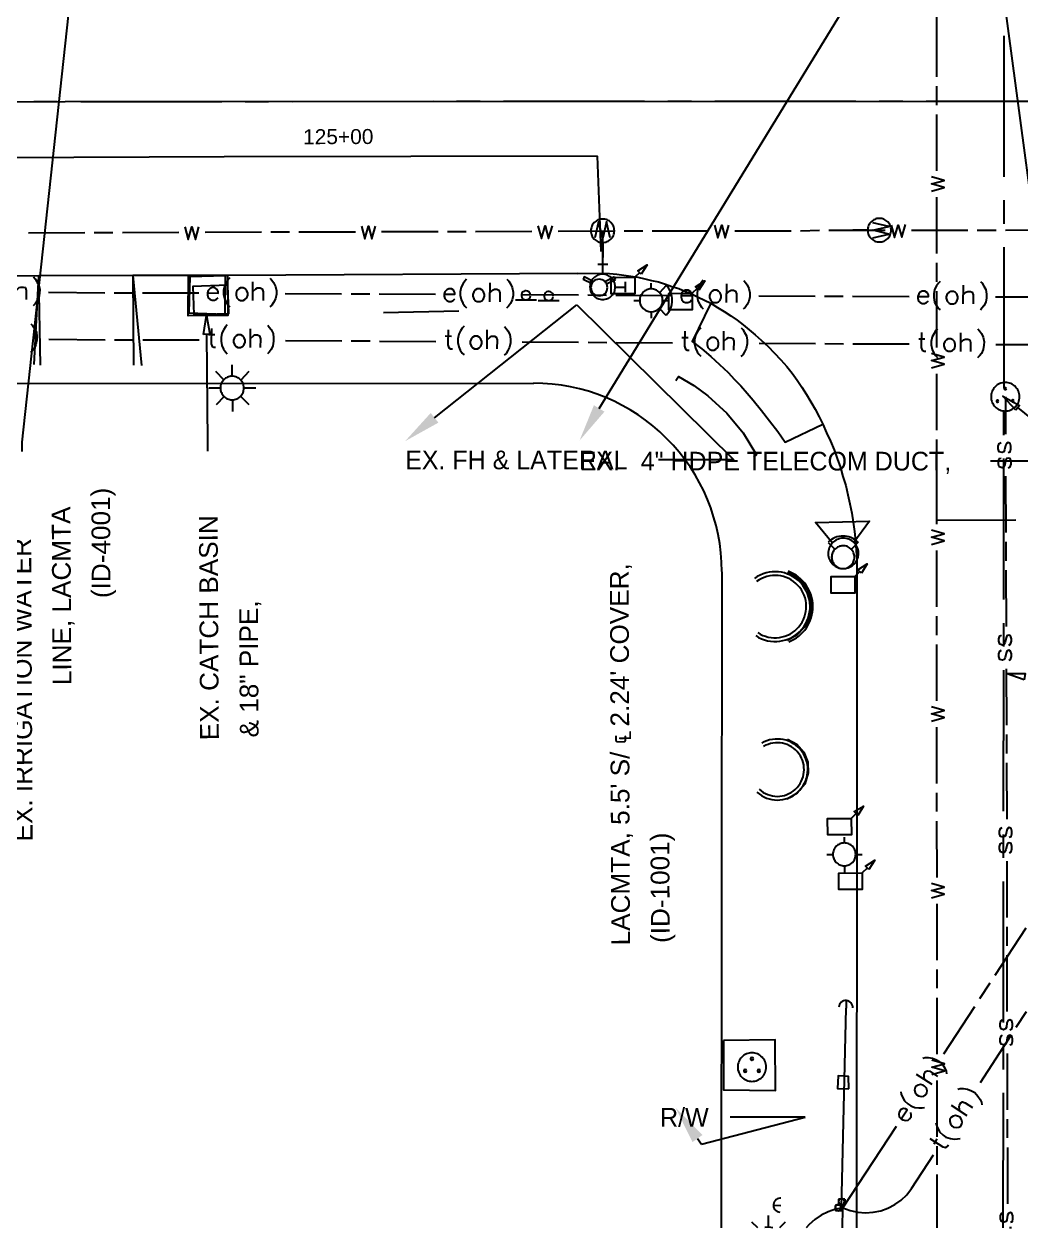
# Model space of a CAD drawing. Header units: feet. Extents: x 0 to 650, y -1 to 437.
# Drawn here: x 227.5 to 333.6, y 94.7 to 222.8 of the extents above; entities that cross this region are included whole.
import ezdxf
from ezdxf import colors
from ezdxf.entities.mleader import LeaderData, LeaderLine
from ezdxf.math import Vec2, Vec3

# ---------------------------------------------------------------- set-up
doc = ezdxf.new("R2010")
doc.units = ezdxf.units.FT
for name, color, linetype in [('AGUA', 5, 'CONTINUOUS'), ('ALCANTARILLADO', 3, 'CONTINUOUS'), ('ANOTACION', 8, 'CONTINUOUS'), ('DIGITALIZADO', 7, 'CONTINUOUS'), ('DRENAJE_PLUVIAL', 3, 'CONTINUOUS'), ('EJE_VIA', 7, 'CONTINUOUS'), ('ELECTRICO', 1, 'CONTINUOUS'), ('ELECTRICO_AEREO', 1, 'CONTINUOUS'), ('ESTRUCTURAS', 7, 'CONTINUOUS'), ('METRO_RW', 140, 'CONTINUOUS'), ('TELECOM_AEREO', 30, 'CONTINUOUS'), ('TOPO', 8, 'CONTINUOUS')]:
    doc.layers.add(name, color=color, linetype=linetype)
doc.styles.add('CAD_TEXT', font='Arial')

msp = doc.modelspace()

# ---------------------------------------------------------------- linework, layer by layer
at = {"layer": 'AGUA'}
for p, q in [((324.63, 217.2), (324.63, 224.1)), ((324.63, 214.2), (324.63, 216.2)), ((324.63, 207.2), (324.63, 213.2)), ((324.63, 198.4), (324.63, 204.4)), ((227.93, 200.6), (233.93, 200.63)), ((234.93, 200.63), (236.93, 200.63)), ((237.93, 200.63), (243.93, 200.67)), ((246.73, 200.67), (252.73, 200.7)), ((253.73, 200.7), (255.73, 200.7)), ((256.73, 200.7), (262.73, 200.7)), ((265.53, 200.73), (271.53, 200.73)), ((272.53, 200.73), (274.53, 200.73)), ((275.53, 200.73), (281.53, 200.77)), ((284.33, 200.77), (290.33, 200.8)), ((289.07, 196.17), (289.07, 200.8)), ((291.33, 200.8), (293.33, 200.8)), ((294.33, 200.8), (300.33, 200.83)), ((303.13, 200.83), (309.13, 200.83)), ((310.13, 200.83), (312.13, 200.87)), ((313.13, 200.87), (319.13, 200.87)), ((317.27, 200.87), (315.7, 200.87)), ((321.93, 200.87), (327.93, 200.9)), ((328.93, 200.9), (330.93, 200.9)), ((331.93, 200.9), (337.93, 200.93)), ((289.07, 199.53), (289.07, 197.97)), ((324.63, 195.4), (324.63, 197.4)), ((288.53, 197.27), (289.6, 197.27)), ((289.07, 196.17), (289.07, 197.27)), ((287.93, 195.17), (286.97, 195.63)), ((290.3, 195.9), (289.3, 195.4)), ((289.47, 195.17), (290.43, 195.63)), ((290.43, 195.63), (290.3, 195.9)), ((290.4, 194.83), (291.5, 194.83)), ((291.5, 194.3), (291.5, 195.37)), ((324.63, 188.4), (324.63, 194.4)), ((324.63, 179.6), (324.63, 185.6)), ((324.63, 176.6), (324.63, 178.6)), ((324.63, 169.6), (324.63, 175.6)), ((333.03, 170.03), (324.63, 170)), ((324.63, 160.8), (324.63, 166.8)), ((324.63, 157.8), (324.63, 159.8)), ((324.63, 150.8), (324.63, 156.8)), ((324.63, 142), (324.63, 148)), ((324.63, 139), (324.63, 141)), ((324.67, 132), (324.63, 138)), ((324.67, 123.2), (324.67, 129.2)), ((324.67, 120.2), (324.67, 122.2)), ((324.67, 113.2), (324.67, 119.2)), ((324.67, 104.4), (324.67, 110.4)), ((324.67, 101.4), (324.67, 103.4)), ((324.67, 94.7), (324.67, 100.4))]:
    msp.add_line(p, q, dxfattribs=at)
for points in [[(324.07, 205.03), (325.4, 205.43), (324.07, 205.8), (325.4, 206.17), (324.07, 206.57)], [(244.57, 201.23), (244.93, 199.9), (245.33, 201.23), (245.7, 199.9), (246.07, 201.23)], [(263.37, 201.3), (263.73, 199.97), (264.13, 201.3), (264.5, 199.97), (264.87, 201.3)], [(282.17, 201.33), (282.53, 200), (282.93, 201.33), (283.3, 200), (283.7, 201.33)], [(287.8, 200.81), (287.81, 200.69), (287.83, 200.56), (287.86, 200.44), (287.9, 200.33), (287.95, 200.22), (288.02, 200.11), (288.17, 199.93), (288.35, 199.78), (288.46, 199.72), (288.57, 199.66), (288.68, 199.62), (288.8, 199.59), (288.93, 199.57), (289.05, 199.57), (289.18, 199.57), (289.31, 199.59), (289.43, 199.62), (289.54, 199.67), (289.65, 199.72), (289.75, 199.78), (289.94, 199.94), (290.09, 200.12), (290.15, 200.22), (290.2, 200.33), (290.24, 200.45), (290.28, 200.57), (290.29, 200.69), (290.3, 200.82), (290.29, 200.95), (290.27, 201.07), (290.24, 201.19), (290.2, 201.31), (290.15, 201.42), (290.08, 201.52), (289.93, 201.7), (289.75, 201.86), (289.64, 201.92), (289.53, 201.97), (289.42, 202.01), (289.3, 202.04), (289.17, 202.06), (289.05, 202.07), (288.92, 202.06), (288.79, 202.04), (288.67, 202.01), (288.56, 201.97), (288.45, 201.91), (288.35, 201.85), (288.16, 201.7), (288.01, 201.51), (287.95, 201.41), (287.9, 201.3), (287.86, 201.18), (287.82, 201.07), (287.81, 200.94), (287.8, 200.81)], [(289.87, 200.07), (289.47, 201.77), (289.07, 200.07), (288.63, 201.77), (288.23, 200.07)], [(300.97, 201.4), (301.33, 200.07), (301.73, 201.4), (302.1, 200.07), (302.5, 201.4)], [(318.51, 202.13), (318.39, 202.13), (318.26, 202.11), (318.14, 202.08), (318.03, 202.03), (317.92, 201.98), (317.81, 201.92), (317.63, 201.76), (317.48, 201.58), (317.42, 201.48), (317.36, 201.37), (317.32, 201.25), (317.29, 201.13), (317.27, 201.01), (317.27, 200.88), (317.27, 200.75), (317.29, 200.63), (317.32, 200.51), (317.37, 200.39), (317.42, 200.28), (317.48, 200.18), (317.64, 200), (317.82, 199.84), (317.92, 199.78), (318.03, 199.73), (318.15, 199.69), (318.27, 199.66), (318.39, 199.64), (318.52, 199.63), (318.65, 199.64), (318.77, 199.66), (318.89, 199.69), (319.01, 199.73), (319.12, 199.79), (319.22, 199.85), (319.4, 200), (319.56, 200.19), (319.62, 200.29), (319.67, 200.4), (319.71, 200.52), (319.74, 200.63), (319.76, 200.76), (319.77, 200.89), (319.76, 201.01), (319.74, 201.14), (319.71, 201.26), (319.67, 201.37), (319.61, 201.48), (319.55, 201.59), (319.4, 201.77), (319.21, 201.92), (319.11, 201.98), (319, 202.04), (318.88, 202.08), (318.77, 202.11), (318.64, 202.13), (318.51, 202.13)], [(317.83, 200.07), (319.53, 200.47), (317.83, 200.87), (319.53, 201.27), (317.83, 201.67)], [(319.77, 201.43), (320.13, 200.1), (320.53, 201.43), (320.9, 200.13), (321.3, 201.47)], [(290.4, 194.85), (290.39, 194.99), (290.37, 195.13), (290.34, 195.26), (290.29, 195.38), (290.24, 195.5), (290.17, 195.61), (290.09, 195.71), (289.91, 195.89), (289.8, 195.97), (289.69, 196.04), (289.57, 196.1), (289.45, 196.14), (289.32, 196.17), (289.18, 196.19), (289.05, 196.2), (288.91, 196.19), (288.77, 196.17), (288.64, 196.14), (288.52, 196.09), (288.4, 196.04), (288.29, 195.97), (288.19, 195.89), (288.01, 195.71), (287.93, 195.6), (287.86, 195.49), (287.8, 195.37), (287.76, 195.25), (287.73, 195.12), (287.71, 194.98), (287.7, 194.85), (287.71, 194.71), (287.73, 194.57), (287.76, 194.44), (287.81, 194.32), (287.86, 194.2), (287.93, 194.09), (288.01, 193.99), (288.19, 193.81), (288.3, 193.73), (288.41, 193.66), (288.53, 193.6), (288.65, 193.56), (288.78, 193.53), (288.92, 193.51), (289.05, 193.5), (289.19, 193.51), (289.33, 193.53), (289.46, 193.56), (289.58, 193.61), (289.7, 193.66), (289.81, 193.73), (289.91, 193.81), (290.09, 193.99), (290.17, 194.1), (290.24, 194.21), (290.3, 194.33), (290.34, 194.45), (290.37, 194.58), (290.39, 194.72), (290.4, 194.85)], [(288.1, 195.4), (287.1, 195.9), (286.97, 195.63)], [(289.57, 194.79), (289.55, 194.96), (289.5, 195.13), (289.41, 195.28), (289.31, 195.41), (289.18, 195.52), (289.02, 195.6), (288.86, 195.65), (288.68, 195.67), (288.5, 195.65), (288.34, 195.6), (288.19, 195.51), (288.06, 195.41), (287.95, 195.28), (287.87, 195.12), (287.82, 194.96), (287.8, 194.78), (287.82, 194.6), (287.87, 194.44), (287.95, 194.29), (288.06, 194.16), (288.19, 194.05), (288.34, 193.97), (288.51, 193.92), (288.69, 193.9), (288.86, 193.92), (289.03, 193.97), (289.18, 194.05), (289.31, 194.16), (289.42, 194.29), (289.5, 194.44), (289.55, 194.61), (289.57, 194.79)], [(324.07, 186.23), (325.4, 186.63), (324.07, 187), (325.4, 187.37), (324.07, 187.77)], [(324.07, 167.43), (325.4, 167.83), (324.07, 168.2), (325.4, 168.57), (324.07, 168.97)], [(324.07, 148.63), (325.4, 149.03), (324.07, 149.4), (325.4, 149.77), (324.07, 150.17)], [(324.07, 129.83), (325.4, 130.23), (324.07, 130.6), (325.4, 130.97), (324.07, 131.37)], [(324.1, 111.03), (325.43, 111.43), (324.1, 111.8), (325.43, 112.17), (324.1, 112.57)]]:
    msp.add_lwpolyline(points, dxfattribs=at)
at = {"layer": 'ALCANTARILLADO'}
for p, q in [((331.93, 183.13), (331.93, 179.17)), ((331.93, 174.7), (331.97, 168.7)), ((331.97, 167.7), (331.97, 165.7)), ((331.97, 164.7), (332, 158.7)), ((332, 154.2), (332.03, 148.2)), ((332.03, 147.2), (332.03, 145.2)), ((332.03, 144.2), (332.07, 138.2)), ((332.07, 133.73), (332.07, 127.73)), ((332.1, 126.73), (332.1, 124.73)), ((332.1, 123.73), (332.1, 117.73)), ((332.13, 113.27), (332.13, 107.27)), ((332.13, 106.27), (332.13, 104.27)), ((332.17, 103.27), (332.17, 97.27)), ((332.57, 94.7), (332.37, 94.7))]:
    msp.add_line(p, q, dxfattribs=at)
for points in [[(333.43, 183.15), (333.43, 183.31), (333.4, 183.46), (333.36, 183.61), (333.31, 183.74), (333.25, 183.88), (333.17, 184), (333.08, 184.12), (332.99, 184.23), (332.88, 184.32), (332.76, 184.41), (332.64, 184.49), (332.5, 184.55), (332.36, 184.6), (332.22, 184.64), (332.07, 184.66), (331.91, 184.67), (331.76, 184.66), (331.61, 184.63), (331.46, 184.6), (331.32, 184.55), (331.19, 184.48), (331.07, 184.41), (330.95, 184.32), (330.84, 184.22), (330.74, 184.11), (330.66, 183.99), (330.58, 183.87), (330.52, 183.74), (330.47, 183.6), (330.43, 183.45), (330.41, 183.3), (330.4, 183.15), (330.41, 182.99), (330.43, 182.84), (330.47, 182.69), (330.52, 182.56), (330.59, 182.42), (330.66, 182.3), (330.75, 182.18), (330.85, 182.07), (330.96, 181.98), (331.07, 181.89), (331.2, 181.81), (331.33, 181.75), (331.47, 181.7), (331.62, 181.66), (331.77, 181.64), (331.92, 181.63), (332.08, 181.64), (332.23, 181.67), (332.37, 181.7), (332.51, 181.75), (332.64, 181.82), (332.77, 181.89), (332.88, 181.98), (332.99, 182.08), (333.09, 182.19), (333.18, 182.31), (333.25, 182.43), (333.32, 182.56), (333.37, 182.7), (333.4, 182.85), (333.43, 183), (333.43, 183.15)], [(332.03, 184.02), (331.97, 184.12), (331.87, 184.12), (331.8, 184.02), (331.86, 183.91), (331.96, 183.91), (332.03, 184.02)], [(331.2, 182.68), (331.14, 182.79), (331.04, 182.79), (330.97, 182.68), (331.03, 182.58), (331.13, 182.58), (331.2, 182.68)], [(332.83, 182.72), (332.77, 182.82), (332.67, 182.82), (332.6, 182.72), (332.66, 182.61), (332.76, 182.61), (332.83, 182.72)], [(332.23, 177.23), (332.43, 177.3), (332.5, 177.6), (332.5, 177.9), (332.43, 178.17), (332.23, 178.27), (332.03, 178.17), (331.93, 177.97), (331.83, 177.5), (331.77, 177.3), (331.57, 177.23), (331.27, 177.3), (331.17, 177.6), (331.17, 177.9), (331.27, 178.17), (331.47, 178.27)], [(332.23, 175.6), (332.43, 175.7), (332.53, 175.97), (332.53, 176.27), (332.43, 176.57), (332.23, 176.63), (332.03, 176.57), (331.93, 176.37), (331.87, 175.9), (331.77, 175.7), (331.57, 175.6), (331.27, 175.7), (331.2, 175.97), (331.2, 176.27), (331.27, 176.57), (331.47, 176.63)], [(332.3, 156.73), (332.47, 156.83), (332.57, 157.13), (332.57, 157.4), (332.47, 157.7), (332.3, 157.8), (332.1, 157.7), (332, 157.5), (331.9, 157.03), (331.8, 156.83), (331.63, 156.73), (331.33, 156.83), (331.23, 157.13), (331.23, 157.4), (331.33, 157.7), (331.53, 157.8)], [(332.3, 155.13), (332.47, 155.2), (332.57, 155.5), (332.57, 155.8), (332.47, 156.07), (332.3, 156.17), (332.1, 156.07), (332, 155.87), (331.9, 155.4), (331.8, 155.2), (331.63, 155.13), (331.33, 155.2), (331.23, 155.5), (331.23, 155.8), (331.33, 156.07), (331.53, 156.17)], [(332.33, 136.27), (332.53, 136.37), (332.63, 136.63), (332.63, 136.93), (332.53, 137.2), (332.33, 137.3), (332.17, 137.2), (332.07, 137.03), (331.97, 136.53), (331.87, 136.37), (331.67, 136.27), (331.4, 136.37), (331.3, 136.63), (331.3, 136.93), (331.4, 137.2), (331.57, 137.3)], [(332.37, 134.63), (332.53, 134.73), (332.63, 135.03), (332.63, 135.3), (332.53, 135.6), (332.33, 135.7), (332.17, 135.6), (332.07, 135.4), (331.97, 134.93), (331.87, 134.73), (331.7, 134.63), (331.4, 134.73), (331.3, 135.03), (331.3, 135.3), (331.4, 135.6), (331.6, 135.7)], [(332.4, 115.77), (332.6, 115.87), (332.7, 116.17), (332.7, 116.43), (332.6, 116.73), (332.4, 116.83), (332.2, 116.73), (332.1, 116.53), (332.03, 116.07), (331.93, 115.87), (331.73, 115.77), (331.47, 115.87), (331.37, 116.17), (331.37, 116.43), (331.43, 116.73), (331.63, 116.83)], [(332.4, 114.17), (332.6, 114.27), (332.7, 114.53), (332.7, 114.83), (332.6, 115.1), (332.4, 115.2), (332.2, 115.1), (332.13, 114.93), (332.03, 114.43), (331.93, 114.27), (331.73, 114.17), (331.47, 114.27), (331.37, 114.53), (331.37, 114.83), (331.47, 115.1), (331.63, 115.2)], [(332.47, 95.3), (332.67, 95.4), (332.73, 95.67), (332.73, 95.97), (332.63, 96.27), (332.47, 96.33), (332.27, 96.23), (332.17, 96.07), (332.07, 95.57), (332, 95.4), (331.8, 95.3), (331.5, 95.4), (331.4, 95.67), (331.4, 95.97), (331.5, 96.23), (331.7, 96.33)]]:
    msp.add_lwpolyline(points, dxfattribs=at)
at = {"layer": 'DIGITALIZADO'}
for points in [[(234.7, 247.3), (227.23, 178.33), (227.23, 177.33)], [(246.57, 189.77), (246.9, 191.8), (247.23, 189.8), (246.57, 189.77)], [(246.9, 189.8), (247, 178.37), (247, 177.37)], [(333.03, 181.73), (331.67, 183.23), (333.43, 182.23), (333.03, 181.73)], [(333.23, 182), (369.63, 152.57), (370.63, 152.57)], [(333.93, 153.03), (332, 153.7), (334.03, 153.7), (333.93, 153.03)]]:
    msp.add_lwpolyline(points, dxfattribs=at)
at = {"layer": 'DRENAJE_PLUVIAL'}
for points in [[(306.47, 111.82), (306.46, 111.97), (306.44, 112.12), (306.4, 112.27), (306.35, 112.41), (306.28, 112.54), (306.21, 112.67), (306.12, 112.78), (306.02, 112.89), (305.91, 112.99), (305.8, 113.08), (305.67, 113.15), (305.54, 113.21), (305.4, 113.27), (305.25, 113.3), (305.1, 113.33), (304.95, 113.33), (304.79, 113.33), (304.64, 113.3), (304.5, 113.26), (304.36, 113.21), (304.23, 113.15), (304.1, 113.07), (303.98, 112.99), (303.88, 112.89), (303.78, 112.78), (303.69, 112.66), (303.62, 112.54), (303.55, 112.41), (303.5, 112.27), (303.46, 112.12), (303.44, 111.97), (303.43, 111.82), (303.44, 111.66), (303.46, 111.51), (303.5, 111.36), (303.55, 111.23), (303.62, 111.09), (303.69, 110.97), (303.78, 110.85), (303.88, 110.74), (303.99, 110.65), (304.1, 110.56), (304.23, 110.48), (304.36, 110.42), (304.5, 110.37), (304.65, 110.33), (304.8, 110.31), (304.95, 110.3), (305.11, 110.31), (305.26, 110.33), (305.4, 110.37), (305.54, 110.42), (305.67, 110.48), (305.8, 110.56), (305.92, 110.65), (306.02, 110.75), (306.12, 110.85), (306.21, 110.97), (306.28, 111.09), (306.35, 111.23), (306.4, 111.37), (306.44, 111.51), (306.46, 111.66), (306.47, 111.82)], [(305.1, 112.68), (305.06, 112.79), (304.95, 112.83), (304.84, 112.79), (304.8, 112.68), (304.84, 112.58), (304.95, 112.53), (305.06, 112.58), (305.1, 112.68)], [(304.37, 111.42), (304.32, 111.52), (304.22, 111.57), (304.11, 111.52), (304.07, 111.42), (304.11, 111.31), (304.22, 111.27), (304.32, 111.31), (304.37, 111.42)], [(305.83, 111.42), (305.79, 111.52), (305.68, 111.57), (305.58, 111.52), (305.53, 111.42), (305.58, 111.31), (305.68, 111.27), (305.79, 111.31), (305.83, 111.42)], [(315.27, 109.5), (315.23, 110.8), (314.13, 110.9), (314.07, 109.53), (315.27, 109.5)]]:
    msp.add_lwpolyline(points, dxfattribs=at)
at = {"layer": 'EJE_VIA'}
for p, q in [((331.77, 221.57), (331.77, 206.57)), ((231, 214.53), (228.5, 214.53)), ((248.5, 214.53), (233.5, 214.53)), ((253.5, 214.53), (251, 214.53)), ((271, 214.57), (256, 214.53)), ((276, 214.57), (273.5, 214.57)), ((293.5, 214.57), (278.5, 214.57)), ((298.5, 214.57), (296, 214.57)), ((316, 214.57), (301, 214.57)), ((321, 214.57), (318.5, 214.57)), ((331.77, 214.57), (323.5, 214.57)), ((344.8, 214.57), (331.77, 214.57)), ((331.77, 204.07), (331.77, 201.57)), ((331.77, 199.07), (331.77, 184.07)), ((279.77, 193.47), (282.03, 193.47)), ((282.2, 193.4), (284.43, 193.4)), ((331.73, 181.57), (331.73, 179.07)), ((331.73, 176.57), (331.73, 161.57)), ((331.73, 159.07), (331.73, 156.57)), ((331.73, 154.07), (331.7, 139.07)), ((331.7, 136.57), (331.7, 134.07)), ((331.7, 131.57), (331.7, 116.57)), ((331.7, 114.07), (331.7, 111.57)), ((331.7, 109.07), (331.67, 94.7))]:
    msp.add_line(p, q, dxfattribs=at)
for points in [[(531.47, 214.67), (331.77, 214.57), (131.87, 214.5)], [(281.37, 193.95), (281.34, 194.1), (281.28, 194.22), (281.19, 194.32), (281.07, 194.4), (280.93, 194.43), (280.78, 194.42), (280.65, 194.37), (280.54, 194.29), (280.46, 194.18), (280.41, 194.05), (280.4, 193.9), (280.44, 193.76), (280.51, 193.64), (280.61, 193.55), (280.74, 193.49), (280.88, 193.47), (281.03, 193.49), (281.15, 193.55), (281.26, 193.64), (281.33, 193.76), (281.36, 193.9)], [(283.8, 193.88), (283.78, 194.03), (283.72, 194.15), (283.62, 194.26), (283.5, 194.33), (283.36, 194.36), (283.22, 194.36), (283.09, 194.31), (282.97, 194.22), (282.89, 194.11), (282.84, 193.98), (282.84, 193.83), (282.87, 193.69), (282.94, 193.57), (283.05, 193.48), (283.17, 193.42), (283.32, 193.4), (283.46, 193.42), (283.59, 193.48), (283.69, 193.58), (283.76, 193.7), (283.8, 193.84)]]:
    msp.add_lwpolyline(points, dxfattribs=at)
at = {"layer": 'ELECTRICO'}
for p, q in [((314.97, 118.87), (314.97, 118.1)), ((314.17, 97.77), (314.17, 97.13)), ((314.83, 97.77), (314.17, 97.77)), ((314.83, 97.77), (314.83, 97.13)), ((307.27, 97.13), (308.03, 97.1)), ((313.83, 97.13), (313.83, 96.53)), ((314.47, 97.13), (313.83, 97.13)), ((314.47, 96.53), (313.83, 96.53)), ((314.83, 97.13), (314.17, 97.13)), ((314.47, 97.13), (314.47, 96.53))]:
    msp.add_line(p, q, dxfattribs=at)
for points in [[(315.7, 118.14), (315.69, 118.24), (315.66, 118.38), (315.6, 118.52), (315.52, 118.64), (315.41, 118.74), (315.28, 118.82), (315.15, 118.87), (315, 118.9), (314.85, 118.89), (314.71, 118.86), (314.57, 118.8), (314.45, 118.71), (314.35, 118.6), (314.28, 118.48), (314.22, 118.34), (314.2, 118.19)], [(301.93, 114.63), (301.93, 109.4), (307.47, 109.33), (307.43, 114.7), (301.93, 114.63)], [(308.03, 97.87), (307.93, 97.86), (307.78, 97.84), (307.64, 97.79), (307.52, 97.71), (307.41, 97.6), (307.33, 97.48), (307.27, 97.34), (307.24, 97.2), (307.24, 97.05), (307.26, 96.91), (307.32, 96.77), (307.4, 96.65), (307.5, 96.54), (307.62, 96.46), (307.76, 96.4), (307.91, 96.37)], [(314.8, 97.48), (314.77, 97.61), (314.71, 97.71), (314.61, 97.78), (314.48, 97.8), (314.36, 97.77), (314.26, 97.71), (314.19, 97.61), (314.17, 97.48), (314.19, 97.36), (314.26, 97.26), (314.36, 97.19), (314.48, 97.17), (314.61, 97.19), (314.71, 97.26), (314.78, 97.36), (314.8, 97.48)], [(314.43, 96.85), (314.41, 96.97), (314.34, 97.07), (314.24, 97.14), (314.12, 97.17), (313.99, 97.14), (313.89, 97.07), (313.82, 96.97), (313.8, 96.85), (313.83, 96.73), (313.89, 96.63), (313.99, 96.56), (314.12, 96.53), (314.24, 96.56), (314.34, 96.63), (314.41, 96.73), (314.43, 96.85)]]:
    msp.add_lwpolyline(points, dxfattribs=at)
at = {"layer": 'ELECTRICO_AEREO'}
for p, q in [((251.83, 193.4), (251.83, 195.4)), ((277.03, 193.27), (277.07, 195.27)), ((302.23, 193.17), (302.27, 195.17)), ((327.43, 193.03), (327.47, 195.03)), ((230.07, 194.27), (236.07, 194.23)), ((237.07, 194.23), (239.07, 194.23)), ((240.07, 194.2), (246.07, 194.2)), ((255.27, 194.13), (261.27, 194.1)), ((262.27, 194.1), (264.27, 194.1)), ((265.27, 194.1), (271.27, 194.07)), ((280.47, 194.03), (286.47, 194)), ((287.47, 194), (289.47, 193.97)), ((290.47, 193.97), (296.47, 193.93)), ((305.67, 193.9), (311.67, 193.87)), ((312.67, 193.87), (314.67, 193.87)), ((315.67, 193.87), (321.67, 193.83)), ((330.87, 193.8), (336.87, 193.77)), ((330.83, 121.6), (334.13, 126.63)), ((329.2, 119.1), (330.3, 120.77)), ((314.47, 96.83), (314.97, 118.1)), ((325.37, 113.23), (328.67, 118.27)), ((324.13, 109.97), (322.47, 111.03)), ((314.63, 96.83), (320.33, 105.53)), ((314.6, 94.7), (314.63, 96.83))]:
    msp.add_line(p, q, dxfattribs=at)
for points in [[(226.63, 194.47), (226.93, 194.77), (227.13, 194.83), (227.4, 194.83), (227.6, 194.77), (227.7, 194.47), (227.7, 193.5)], [(228.47, 195.9), (228.63, 195.7), (228.83, 195.4), (229.03, 195.03), (229.13, 194.57), (229.1, 194.17), (229.03, 193.7), (228.83, 193.33), (228.63, 193.03), (228.43, 192.83)], [(247, 194.2), (248.13, 194.17), (248.13, 194.37), (248.03, 194.57), (247.73, 194.77), (247.47, 194.77), (247.27, 194.67), (247.07, 194.47), (247, 194.2), (247, 194), (247.07, 193.7), (247.27, 193.5), (247.47, 193.43), (247.73, 193.43), (247.93, 193.5), (248.13, 193.7)], [(249.37, 195.8), (249.17, 195.6), (249, 195.33), (248.8, 194.93), (248.7, 194.47), (248.7, 194.07), (248.8, 193.6), (248.97, 193.23), (249.17, 192.93), (249.37, 192.73)], [(253.67, 195.77), (253.83, 195.57), (254.03, 195.3), (254.23, 194.9), (254.33, 194.43), (254.33, 194.07), (254.23, 193.57), (254.03, 193.2), (253.83, 192.9), (253.63, 192.73)], [(274.57, 195.67), (274.4, 195.47), (274.2, 195.2), (274, 194.83), (273.9, 194.33), (273.9, 193.97), (274, 193.5), (274.17, 193.1), (274.37, 192.8), (274.57, 192.63)], [(278.87, 195.67), (279.07, 195.47), (279.23, 195.17), (279.43, 194.8), (279.53, 194.3), (279.53, 193.93), (279.43, 193.47), (279.23, 193.07), (279.03, 192.8), (278.83, 192.6)], [(299.77, 195.57), (299.6, 195.37), (299.4, 195.07), (299.2, 194.7), (299.1, 194.23), (299.1, 193.83), (299.2, 193.37), (299.4, 192.97), (299.57, 192.7), (299.77, 192.5)], [(304.07, 195.53), (304.27, 195.33), (304.43, 195.07), (304.63, 194.67), (304.73, 194.2), (304.73, 193.8), (304.63, 193.33), (304.43, 192.97), (304.23, 192.67), (304.03, 192.5)], [(324.97, 195.43), (324.8, 195.23), (324.6, 194.97), (324.4, 194.57), (324.3, 194.1), (324.3, 193.73), (324.4, 193.23), (324.6, 192.87), (324.77, 192.57), (324.97, 192.4)], [(329.27, 195.4), (329.47, 195.23), (329.63, 194.93), (329.83, 194.57), (329.93, 194.07), (329.93, 193.7), (329.83, 193.23), (329.63, 192.83), (329.43, 192.57), (329.27, 192.37)], [(250.5, 194.73), (250.33, 194.63), (250.13, 194.47), (250.03, 194.17), (250.03, 193.97), (250.13, 193.7), (250.3, 193.5), (250.5, 193.4), (250.8, 193.4), (250.97, 193.5), (251.17, 193.7), (251.27, 193.97), (251.27, 194.17), (251.17, 194.43), (251, 194.63), (250.8, 194.73), (250.5, 194.73)], [(251.83, 194.37), (252.13, 194.63), (252.33, 194.73), (252.6, 194.73), (252.8, 194.63), (252.9, 194.33), (252.9, 193.4)], [(272.2, 194.07), (273.33, 194.07), (273.33, 194.23), (273.23, 194.43), (273.13, 194.53), (272.97, 194.63), (272.67, 194.63), (272.47, 194.53), (272.27, 194.33), (272.2, 194.07), (272.2, 193.87), (272.27, 193.6), (272.47, 193.4), (272.67, 193.3), (272.93, 193.3), (273.13, 193.4), (273.33, 193.57)], [(275.7, 194.63), (275.53, 194.53), (275.33, 194.33), (275.23, 194.03), (275.23, 193.87), (275.33, 193.57), (275.53, 193.37), (275.7, 193.3), (276, 193.3), (276.2, 193.37), (276.37, 193.57), (276.47, 193.87), (276.47, 194.03), (276.37, 194.33), (276.2, 194.53), (276, 194.63), (275.7, 194.63)], [(277.03, 194.23), (277.33, 194.5), (277.53, 194.6), (277.8, 194.6), (278, 194.5), (278.1, 194.23), (278.1, 193.27)], [(297.4, 193.93), (298.53, 193.93), (298.53, 194.13), (298.43, 194.33), (298.17, 194.5), (297.87, 194.5), (297.67, 194.43), (297.5, 194.23), (297.4, 193.93), (297.4, 193.77), (297.47, 193.47), (297.67, 193.27), (297.87, 193.17), (298.13, 193.17), (298.33, 193.27), (298.53, 193.47)], [(300.9, 194.5), (300.73, 194.4), (300.53, 194.2), (300.43, 193.93), (300.43, 193.73), (300.53, 193.47), (300.73, 193.27), (300.9, 193.17), (301.2, 193.17), (301.4, 193.27), (301.57, 193.43), (301.67, 193.73), (301.67, 193.93), (301.57, 194.2), (301.4, 194.4), (301.2, 194.5), (300.9, 194.5)], [(302.23, 194.1), (302.53, 194.4), (302.73, 194.5), (303, 194.5), (303.2, 194.4), (303.3, 194.1), (303.3, 193.17)], [(322.6, 193.83), (323.73, 193.83), (323.73, 194), (323.63, 194.2), (323.37, 194.4), (323.07, 194.4), (322.87, 194.3), (322.7, 194.1), (322.6, 193.83), (322.6, 193.63), (322.67, 193.33), (322.87, 193.17), (323.07, 193.07), (323.33, 193.07), (323.53, 193.17), (323.73, 193.33)], [(326.13, 194.37), (325.93, 194.3), (325.73, 194.1), (325.63, 193.8), (325.63, 193.63), (325.73, 193.33), (325.93, 193.13), (326.1, 193.03), (326.4, 193.03), (326.6, 193.13), (326.77, 193.33), (326.87, 193.6), (326.87, 193.8), (326.77, 194.1), (326.6, 194.27), (326.4, 194.37), (326.13, 194.37)], [(327.43, 194), (327.73, 194.27), (327.93, 194.37), (328.2, 194.37), (328.4, 194.27), (328.5, 194), (328.5, 193.03)], [(323.13, 112.77), (323.4, 112.83), (323.73, 112.83), (324.17, 112.77), (324.6, 112.6), (324.93, 112.4), (325.27, 112.07), (325.5, 111.7), (325.63, 111.37), (325.67, 111.1)], [(323.33, 110.47), (323.27, 110.87), (323.27, 111.07), (323.43, 111.33), (323.63, 111.43), (323.9, 111.37), (324.7, 110.83)], [(320.8, 109.2), (320.83, 108.93), (320.97, 108.6), (321.2, 108.23), (321.53, 107.9), (321.87, 107.7), (322.3, 107.5), (322.73, 107.47), (323.07, 107.47), (323.33, 107.53)], [(322.3, 109.57), (322.27, 109.37), (322.33, 109.1), (322.5, 108.87), (322.67, 108.77), (322.97, 108.67), (323.23, 108.73), (323.4, 108.83), (323.57, 109.07), (323.6, 109.3), (323.53, 109.57), (323.33, 109.8), (323.17, 109.9), (322.9, 109.97), (322.63, 109.9), (322.43, 109.8), (322.3, 109.57)], [(320.83, 106.3), (321.47, 107.27), (321.3, 107.37), (321.1, 107.4), (320.97, 107.37), (320.77, 107.27), (320.63, 107.03), (320.6, 106.8), (320.63, 106.53), (320.83, 106.3), (321, 106.2), (321.3, 106.13), (321.57, 106.17), (321.73, 106.3), (321.9, 106.53), (321.9, 106.73), (321.87, 107)]]:
    msp.add_lwpolyline(points, dxfattribs=at)
at = {"layer": 'ESTRUCTURAS'}
for p, q in [((294.23, 194.6), (294.23, 195.23)), ((295.83, 195), (295.1, 194.23)), ((273.73, 192.27), (265.73, 192.1)), ((293, 193.37), (292.37, 193.37)), ((295.83, 191.8), (295.1, 192.53)), ((295.43, 193.4), (296.1, 193.4)), ((294.23, 192.17), (294.23, 191.53)), ((248.77, 184.93), (247.87, 185.83)), ((249.63, 185.3), (249.63, 186.57)), ((251.4, 185.83), (250.53, 184.93)), ((248.4, 184.07), (247.13, 184.07)), ((252.13, 184.07), (250.9, 184.07)), ((248.77, 183.17), (247.9, 182.3)), ((249.67, 181.57), (249.67, 182.8)), ((251.43, 182.3), (250.53, 183.17)), ((313.07, 167.63), (313.8, 166.9)), ((316.27, 167.67), (315.53, 166.93)), ((314.8, 135.63), (314.8, 136.27)), ((313.6, 134.4), (312.93, 134.4)), ((316.03, 134.43), (316.67, 134.43)), ((314.8, 133.2), (314.8, 132.57)), ((305.57, 94.7), (304.93, 95.3)), ((306.7, 94.77), (306.7, 96.03)), ((308.47, 95.3), (307.87, 94.7))]:
    msp.add_line(p, q, dxfattribs=at)
for points in [[(293, 196.37), (292.47, 195.87), (292.47, 194.1), (289.97, 194.1), (289.97, 195.83), (292.47, 195.87)], [(293.17, 196.2), (292.8, 196.57), (293.8, 197.2), (293.17, 196.2)], [(245.53, 191.9), (249.27, 192.03), (249.17, 195.03), (245.43, 194.9), (245.53, 191.9)], [(295.81, 191.83), (295.97, 192), (296.1, 192.18), (296.21, 192.38), (296.3, 192.58), (296.38, 192.78), (296.43, 192.99), (296.46, 193.21), (296.47, 193.42), (296.46, 193.64), (296.42, 193.85), (296.37, 194.06), (296.3, 194.27), (296.21, 194.47), (296.09, 194.66), (295.96, 194.84), (295.8, 195.01)], [(299.3, 194.5), (298.93, 194.87), (299.93, 195.5), (299.3, 194.5)], [(295.43, 193.42), (295.43, 193.54), (295.41, 193.67), (295.38, 193.78), (295.34, 193.89), (295.28, 194), (295.22, 194.1), (295.07, 194.28), (294.89, 194.43), (294.79, 194.49), (294.69, 194.54), (294.58, 194.58), (294.46, 194.61), (294.34, 194.63), (294.21, 194.63), (294.09, 194.63), (293.97, 194.61), (293.85, 194.58), (293.74, 194.54), (293.63, 194.48), (293.53, 194.42), (293.35, 194.27), (293.21, 194.09), (293.15, 193.99), (293.09, 193.89), (293.05, 193.78), (293.02, 193.66), (293.01, 193.54), (293, 193.41), (293.01, 193.29), (293.03, 193.17), (293.06, 193.05), (293.1, 192.94), (293.15, 192.83), (293.21, 192.73), (293.36, 192.55), (293.54, 192.41), (293.64, 192.35), (293.75, 192.29), (293.86, 192.25), (293.97, 192.22), (294.1, 192.21), (294.22, 192.2), (294.34, 192.21), (294.47, 192.23), (294.58, 192.26), (294.69, 192.3), (294.8, 192.35), (294.9, 192.41), (295.08, 192.56), (295.23, 192.74), (295.29, 192.84), (295.34, 192.95), (295.38, 193.06), (295.41, 193.17), (295.43, 193.3), (295.43, 193.42)], [(299.13, 194.67), (298.6, 194.17), (298.6, 192.4), (296.1, 192.4), (296.1, 194.13), (298.6, 194.17)], [(250.87, 184.08), (250.86, 184.21), (250.84, 184.34), (250.81, 184.46), (250.77, 184.57), (250.72, 184.68), (250.65, 184.78), (250.5, 184.97), (250.31, 185.12), (250.21, 185.18), (250.1, 185.24), (249.99, 185.28), (249.87, 185.31), (249.74, 185.33), (249.62, 185.33), (249.49, 185.33), (249.36, 185.31), (249.24, 185.28), (249.13, 185.23), (249.02, 185.18), (248.92, 185.12), (248.73, 184.97), (248.58, 184.78), (248.52, 184.68), (248.46, 184.57), (248.42, 184.45), (248.39, 184.33), (248.37, 184.21), (248.37, 184.08), (248.37, 183.95), (248.39, 183.83), (248.42, 183.71), (248.47, 183.6), (248.52, 183.49), (248.58, 183.38), (248.73, 183.2), (248.92, 183.05), (249.02, 182.98), (249.13, 182.93), (249.25, 182.89), (249.37, 182.86), (249.49, 182.84), (249.62, 182.83), (249.75, 182.84), (249.87, 182.86), (249.99, 182.89), (250.1, 182.93), (250.21, 182.98), (250.32, 183.05), (250.5, 183.2), (250.65, 183.39), (250.72, 183.49), (250.77, 183.6), (250.81, 183.71), (250.84, 183.83), (250.86, 183.96), (250.87, 184.08)], [(313.53, 167.57), (311.73, 169.77), (317.47, 169.93), (315.8, 167.63)], [(316.24, 167.68), (316.07, 167.83), (315.88, 167.97), (315.69, 168.08), (315.49, 168.17), (315.28, 168.24), (315.07, 168.29), (314.86, 168.32), (314.64, 168.33), (314.43, 168.32), (314.21, 168.29), (314, 168.24), (313.8, 168.17), (313.6, 168.07), (313.41, 167.96), (313.22, 167.82), (313.05, 167.67)], [(314.64, 168.1), (314.48, 168.09), (314.32, 168.06), (314.16, 168.01), (314.02, 167.96), (313.88, 167.89), (313.75, 167.8), (313.62, 167.7), (313.51, 167.6), (313.41, 167.48), (313.32, 167.35), (313.24, 167.22), (313.18, 167.08), (313.13, 166.93), (313.09, 166.77), (313.07, 166.61), (313.07, 166.44), (313.08, 166.28), (313.11, 166.12), (313.15, 165.96), (313.21, 165.82), (313.28, 165.68), (313.37, 165.55), (313.46, 165.42), (313.57, 165.31), (313.69, 165.21), (313.81, 165.12), (313.95, 165.04), (314.09, 164.98), (314.24, 164.93), (314.4, 164.89), (314.56, 164.87), (314.72, 164.87), (314.89, 164.88), (315.05, 164.91), (315.2, 164.95), (315.35, 165.01), (315.49, 165.08), (315.62, 165.17), (315.74, 165.26), (315.85, 165.37), (315.96, 165.49), (316.05, 165.61), (316.12, 165.75), (316.19, 165.89), (316.24, 166.04), (316.27, 166.2), (316.3, 166.36), (316.3, 166.52), (316.29, 166.69), (316.26, 166.85), (316.21, 167), (316.16, 167.15), (316.09, 167.29), (316, 167.42), (315.9, 167.54), (315.8, 167.65), (315.68, 167.76), (315.55, 167.85), (315.42, 167.92), (315.28, 167.99), (315.13, 168.04), (314.97, 168.07), (314.81, 168.1), (314.64, 168.1)], [(314.65, 167.3), (314.52, 167.29), (314.4, 167.27), (314.28, 167.24), (314.17, 167.2), (314.07, 167.15), (313.97, 167.09), (313.79, 166.94), (313.64, 166.76), (313.58, 166.66), (313.53, 166.55), (313.49, 166.44), (313.46, 166.33), (313.44, 166.2), (313.43, 166.08), (313.44, 165.96), (313.46, 165.83), (313.49, 165.72), (313.53, 165.61), (313.58, 165.5), (313.64, 165.4), (313.79, 165.22), (313.97, 165.07), (314.07, 165.01), (314.18, 164.96), (314.29, 164.92), (314.41, 164.89), (314.53, 164.87), (314.65, 164.87), (314.78, 164.87), (314.9, 164.89), (315.02, 164.92), (315.13, 164.96), (315.23, 165.02), (315.33, 165.08), (315.51, 165.23), (315.66, 165.41), (315.72, 165.51), (315.77, 165.61), (315.81, 165.72), (315.84, 165.84), (315.86, 165.96), (315.87, 166.09), (315.86, 166.21), (315.84, 166.33), (315.81, 166.45), (315.77, 166.56), (315.72, 166.67), (315.66, 166.77), (315.51, 166.95), (315.33, 167.09), (315.23, 167.15), (315.12, 167.21), (315.01, 167.25), (314.89, 167.28), (314.77, 167.29), (314.65, 167.3)], [(316.6, 164.37), (316.23, 164.73), (317.23, 165.37), (316.6, 164.37)], [(308.88, 157.08), (309.16, 157.2), (309.43, 157.34), (309.69, 157.51), (309.93, 157.69), (310.16, 157.88), (310.37, 158.1), (310.57, 158.32), (310.74, 158.57), (310.9, 158.82), (311.04, 159.08), (311.16, 159.36), (311.26, 159.64), (311.34, 159.93), (311.39, 160.23), (311.42, 160.54), (311.43, 160.85), (311.42, 161.16), (311.38, 161.46), (311.32, 161.76), (311.24, 162.05), (311.14, 162.34), (311.01, 162.61), (310.87, 162.87), (310.71, 163.12), (310.53, 163.36), (310.33, 163.58), (310.11, 163.79), (309.88, 163.99), (309.64, 164.16), (309.38, 164.32), (309.1, 164.46), (308.82, 164.58)], [(316.43, 164.57), (315.9, 164.03), (315.9, 162.27), (313.4, 162.27), (313.4, 164.03), (315.9, 164.03)], [(316.03, 138.8), (315.5, 138.27), (315.53, 136.53), (313.03, 136.53), (313, 138.27), (315.5, 138.27)], [(316.23, 138.6), (315.83, 139), (316.83, 139.6), (316.23, 138.6)], [(316, 134.45), (315.99, 134.58), (315.97, 134.7), (315.94, 134.82), (315.9, 134.93), (315.85, 135.03), (315.79, 135.13), (315.64, 135.31), (315.46, 135.46), (315.36, 135.52), (315.25, 135.57), (315.14, 135.61), (315.03, 135.64), (314.9, 135.66), (314.78, 135.67), (314.66, 135.66), (314.53, 135.64), (314.42, 135.61), (314.31, 135.57), (314.2, 135.52), (314.1, 135.46), (313.92, 135.31), (313.77, 135.13), (313.71, 135.03), (313.66, 134.92), (313.62, 134.81), (313.59, 134.69), (313.57, 134.57), (313.57, 134.45), (313.57, 134.32), (313.59, 134.2), (313.62, 134.08), (313.66, 133.97), (313.72, 133.87), (313.78, 133.77), (313.93, 133.59), (314.11, 133.44), (314.21, 133.38), (314.31, 133.33), (314.42, 133.29), (314.54, 133.26), (314.66, 133.24), (314.79, 133.23), (314.91, 133.24), (315.03, 133.26), (315.15, 133.29), (315.26, 133.33), (315.37, 133.38), (315.47, 133.44), (315.65, 133.59), (315.79, 133.77), (315.85, 133.87), (315.91, 133.98), (315.95, 134.09), (315.98, 134.21), (315.99, 134.33), (316, 134.45)], [(317.4, 132.83), (317.03, 133.2), (318.03, 133.83), (317.4, 132.83)], [(317.23, 133), (316.7, 132.5), (316.7, 130.73), (314.2, 130.73), (314.2, 132.47), (316.7, 132.5)], [(307.17, 94.7), (306.73, 94.77), (306.33, 94.73)]]:
    msp.add_lwpolyline(points, dxfattribs=at)
at = {"layer": 'METRO_RW'}
for p, q in [((331.77, 221.57), (331.77, 206.57)), ((231, 214.53), (228.5, 214.53)), ((248.5, 214.53), (233.5, 214.53)), ((253.5, 214.53), (251, 214.53)), ((271, 214.57), (256, 214.53)), ((276, 214.57), (273.5, 214.57)), ((293.5, 214.57), (278.5, 214.57)), ((298.5, 214.57), (296, 214.57)), ((316, 214.57), (301, 214.57)), ((321, 214.57), (318.5, 214.57)), ((331.77, 214.57), (323.5, 214.57)), ((344.8, 214.57), (331.77, 214.57)), ((331.77, 204.07), (331.77, 201.57)), ((331.77, 199.07), (331.77, 184.07)), ((281.73, 184.57), (131.87, 184.5)), ((331.73, 181.57), (331.73, 179.07)), ((331.73, 176.57), (331.73, 161.57)), ((301.73, 164.53), (301.67, 94.7)), ((331.73, 159.07), (331.73, 156.57)), ((331.73, 154.07), (331.7, 139.07)), ((331.7, 136.57), (331.7, 134.07)), ((331.7, 131.57), (331.7, 116.57)), ((331.7, 114.07), (331.7, 111.57)), ((331.7, 109.07), (331.67, 94.7))]:
    msp.add_line(p, q, dxfattribs=at)
msp.add_lwpolyline([(301.73, 164.57), (301.71, 165.56), (301.64, 166.55), (301.52, 167.53), (301.35, 168.49), (301.13, 169.45), (300.87, 170.39), (300.56, 171.32), (300.21, 172.23), (299.82, 173.13), (299.38, 174), (298.9, 174.85), (298.37, 175.68), (297.81, 176.49), (297.2, 177.26), (296.56, 178.01), (295.87, 178.73), (295.15, 179.42), (294.41, 180.06), (293.63, 180.67), (292.82, 181.24), (291.99, 181.76), (291.14, 182.24), (290.27, 182.68), (289.38, 183.08), (288.46, 183.43), (287.54, 183.74), (286.59, 184), (285.64, 184.21), (284.67, 184.38), (283.69, 184.5), (282.7, 184.58), (281.71, 184.6)], dxfattribs=at)
at = {"layer": 'TELECOM_AEREO'}
for p, q in [((247.1, 189.77), (247.77, 189.77)), ((251.57, 188.4), (251.57, 190.4)), ((272.3, 189.63), (272.97, 189.6)), ((276.77, 188.27), (276.77, 190.27)), ((301.97, 188.13), (301.97, 190.13)), ((327.17, 187.97), (327.17, 189.97)), ((230.1, 189.27), (236.1, 189.23)), ((237.1, 189.23), (239.1, 189.23)), ((240.1, 189.23), (246.1, 189.2)), ((255.3, 189.13), (261.3, 189.1)), ((262.3, 189.1), (264.3, 189.1)), ((265.3, 189.07), (271.3, 189.03)), ((280.5, 189), (286.5, 188.97)), ((287.5, 188.97), (289.5, 188.93)), ((290.5, 188.93), (296.5, 188.9)), ((297.5, 189.47), (298.17, 189.47)), ((305.7, 188.87), (311.7, 188.83)), ((312.7, 188.83), (314.7, 188.8)), ((315.7, 188.8), (321.7, 188.77)), ((322.7, 189.33), (323.37, 189.33)), ((330.9, 188.73), (336.9, 188.7)), ((333.07, 116.07), (334.17, 117.73)), ((329.27, 110.17), (332.53, 115.2)), ((327.87, 106.63), (326.2, 107.73)), ((324.33, 103.63), (324.67, 104.17)), ((321.93, 98.9), (324.27, 102.47))]:
    msp.add_line(p, q, dxfattribs=at)
for points in [[(228.2, 190.9), (228.37, 190.73), (228.57, 190.43), (228.77, 190.03), (228.83, 189.57), (228.83, 189.2), (228.73, 188.7), (228.57, 188.33), (228.37, 188.07), (228.17, 187.87)], [(247.4, 190.43), (247.37, 188.8), (247.47, 188.5), (247.67, 188.43), (247.83, 188.43)], [(249.1, 190.8), (248.9, 190.6), (248.73, 190.33), (248.53, 189.93), (248.43, 189.47), (248.43, 189.07), (248.53, 188.6), (248.7, 188.23), (248.9, 187.93), (249.1, 187.73)], [(250.23, 189.73), (250.03, 189.63), (249.87, 189.47), (249.77, 189.17), (249.77, 188.97), (249.87, 188.7), (250.03, 188.5), (250.23, 188.4), (250.5, 188.4), (250.7, 188.5), (250.9, 188.7), (251, 188.97), (251, 189.17), (250.9, 189.43), (250.7, 189.63), (250.53, 189.73), (250.23, 189.73)], [(251.57, 189.37), (251.87, 189.63), (252.03, 189.73), (252.33, 189.73), (252.53, 189.63), (252.63, 189.33), (252.6, 188.4)], [(253.4, 190.77), (253.57, 190.57), (253.77, 190.3), (253.97, 189.9), (254.03, 189.43), (254.03, 189.07), (253.93, 188.57), (253.77, 188.2), (253.57, 187.9), (253.37, 187.73)], [(272.6, 190.27), (272.57, 188.67), (272.67, 188.37), (272.87, 188.27), (273.07, 188.27)], [(274.3, 190.67), (274.1, 190.47), (273.93, 190.17), (273.73, 189.8), (273.63, 189.33), (273.63, 188.93), (273.73, 188.47), (273.9, 188.1), (274.1, 187.8), (274.3, 187.6)], [(278.6, 190.63), (278.77, 190.43), (278.97, 190.17), (279.17, 189.77), (279.23, 189.3), (279.23, 188.9), (279.13, 188.43), (278.97, 188.07), (278.77, 187.77), (278.57, 187.57)], [(297.8, 190.13), (297.77, 188.53), (297.87, 188.23), (298.07, 188.13), (298.27, 188.13)], [(299.5, 190.5), (299.3, 190.33), (299.13, 190.03), (298.93, 189.67), (298.83, 189.2), (298.83, 188.8), (298.93, 188.33), (299.1, 187.93), (299.3, 187.67), (299.5, 187.47)], [(303.8, 190.5), (303.97, 190.3), (304.17, 190), (304.37, 189.63), (304.43, 189.17), (304.43, 188.77), (304.33, 188.3), (304.17, 187.93), (303.97, 187.63), (303.77, 187.43)], [(323, 190), (322.97, 188.4), (323.07, 188.1), (323.27, 188), (323.47, 188)], [(324.7, 190.37), (324.5, 190.2), (324.33, 189.9), (324.13, 189.53), (324.03, 189.03), (324.03, 188.67), (324.13, 188.2), (324.3, 187.8), (324.5, 187.53), (324.7, 187.33)], [(329, 190.37), (329.17, 190.17), (329.37, 189.87), (329.57, 189.5), (329.67, 189), (329.63, 188.63), (329.57, 188.17), (329.37, 187.77), (329.17, 187.5), (328.97, 187.3)], [(275.43, 189.6), (275.23, 189.5), (275.07, 189.3), (274.97, 189.03), (274.97, 188.83), (275.07, 188.57), (275.23, 188.37), (275.43, 188.27), (275.73, 188.27), (275.9, 188.37), (276.1, 188.53), (276.2, 188.83), (276.2, 189.03), (276.1, 189.3), (275.9, 189.5), (275.73, 189.6), (275.43, 189.6)], [(276.77, 189.2), (277.07, 189.5), (277.23, 189.6), (277.53, 189.6), (277.73, 189.5), (277.83, 189.2), (277.8, 188.27)], [(300.63, 189.47), (300.47, 189.37), (300.27, 189.17), (300.17, 188.9), (300.17, 188.7), (300.27, 188.4), (300.43, 188.23), (300.63, 188.13), (300.93, 188.13), (301.1, 188.23), (301.3, 188.4), (301.4, 188.7), (301.4, 188.9), (301.3, 189.17), (301.13, 189.37), (300.93, 189.47), (300.63, 189.47)], [(301.97, 189.07), (302.27, 189.37), (302.47, 189.47), (302.73, 189.43), (302.93, 189.37), (303.03, 189.07), (303, 188.1)], [(325.83, 189.33), (325.67, 189.23), (325.47, 189.03), (325.37, 188.77), (325.37, 188.57), (325.47, 188.27), (325.63, 188.1), (325.83, 188), (326.13, 188), (326.3, 188.07), (326.5, 188.27), (326.6, 188.57), (326.6, 188.73), (326.5, 189.03), (326.33, 189.23), (326.13, 189.33), (325.83, 189.33)], [(327.17, 188.93), (327.47, 189.23), (327.67, 189.3), (327.93, 189.3), (328.13, 189.2), (328.23, 188.93), (328.23, 187.97)], [(326.87, 109.47), (327.13, 109.53), (327.47, 109.53), (327.9, 109.47), (328.33, 109.3), (328.67, 109.1), (329, 108.73), (329.23, 108.37), (329.37, 108.07), (329.43, 107.8)], [(327.07, 107.17), (327, 107.57), (327.03, 107.77), (327.17, 108), (327.37, 108.13), (327.63, 108.03), (328.43, 107.53)], [(326.03, 106.27), (326, 106.03), (326.07, 105.77), (326.27, 105.53), (326.4, 105.43), (326.7, 105.37), (326.97, 105.43), (327.17, 105.53), (327.3, 105.77), (327.33, 105.97), (327.27, 106.23), (327.1, 106.47), (326.93, 106.57), (326.63, 106.67), (326.37, 106.6), (326.2, 106.5), (326.03, 106.27)], [(324.53, 105.87), (324.6, 105.6), (324.73, 105.3), (324.93, 104.93), (325.3, 104.57), (325.6, 104.37), (326.07, 104.2), (326.47, 104.13), (326.83, 104.17), (327.1, 104.2)], [(323.9, 104.23), (325.27, 103.33), (325.57, 103.27), (325.73, 103.37), (325.87, 103.53)], [(314.63, 96.83), (315.4, 96.57), (316.23, 96.37), (317.03, 96.3), (317.87, 96.37), (318.67, 96.53), (319.43, 96.8), (320.17, 97.2), (320.83, 97.67), (321.43, 98.23), (321.93, 98.9)], [(314.63, 96.83), (313.83, 96.7), (313.07, 96.43), (312.33, 96.07), (311.63, 95.6), (311.03, 95.07), (310.73, 94.7)]]:
    msp.add_lwpolyline(points, dxfattribs=at)
at = {"layer": 'TOPO'}
for p, q in [((288.9, 198.6), (288.5, 208.77)), ((228.53, 186.6), (229.03, 196.03)), ((229.23, 186.53), (229.03, 196.03)), ((239.03, 196.07), (239.1, 186.53)), ((239.03, 196.07), (239.97, 186.47))]:
    msp.add_line(p, q, dxfattribs=at)
for points in [[(288.5, 208.77), (248.77, 208.7), (208.73, 208.5), (208.93, 198.47)], [(286.43, 196.27), (249.13, 196.07), (244.97, 196.07), (239.03, 196.07), (229.03, 196.03), (208.93, 195.9), (181.8, 195.83), (168.93, 195.93), (163.33, 195.97), (158.93, 195.97), (147.37, 196), (131.87, 196.03)], [(249.13, 196.07), (249.17, 191.8), (244.93, 191.77), (244.97, 196.07)], [(248.9, 196.03), (245.1, 195.93), (245, 192.1), (248.87, 191.93), (248.9, 196.03)], [(286.43, 196.27), (289.07, 196.3), (289.8, 196.27), (290.57, 196.2), (291.3, 196.1), (292.07, 196), (292.8, 195.87), (293.53, 195.7), (294.27, 195.53), (295, 195.37), (295.73, 195.13), (296.43, 194.9), (297.17, 194.67), (297.87, 194.37), (298.53, 194.1), (299.23, 193.77), (299.9, 193.43), (300.57, 193.1), (301.27, 192.67), (302, 192.23), (302.7, 191.77), (303.37, 191.3), (304.03, 190.8), (304.67, 190.27), (305.3, 189.73), (305.93, 189.17), (306.67, 188.5), (307.33, 187.83), (308.03, 187.1), (308.67, 186.37), (309.23, 185.67), (309.77, 184.93), (310.27, 184.17), (310.77, 183.4), (311.23, 182.63), (311.67, 181.83), (312.1, 181.03), (312.5, 180.23), (312.9, 179.33), (313.3, 178.43), (313.7, 177.5), (314.03, 176.57), (314.37, 175.63), (314.63, 174.67), (314.93, 173.7), (315.17, 172.73), (315.37, 171.77), (315.57, 170.77), (315.73, 169.8), (315.87, 168.8), (315.97, 167.8), (316.03, 166.8), (316.1, 165.83), (316.13, 164.83), (316.13, 140.57), (316.07, 94.7)], [(300.57, 193.1), (298.6, 189.03), (299.6, 188.27), (300.57, 187.43), (301.5, 186.6), (302.4, 185.73), (303.1, 185), (303.77, 184.3), (304.43, 183.53), (305.07, 182.8), (305.97, 181.7), (306.83, 180.6), (307.7, 179.47), (308.5, 178.33), (312.5, 180.23)], [(296.83, 184.9), (297.13, 185.3), (298.77, 184.37), (300.27, 183.27), (302.27, 181.4), (304, 179.3), (305.43, 176.97), (305.1, 176.7)], [(305.35, 157.73), (305.65, 157.55), (305.96, 157.4), (306.28, 157.28), (306.61, 157.19), (306.94, 157.13), (307.27, 157.1), (307.6, 157.1), (307.93, 157.14), (308.25, 157.2), (308.57, 157.28), (308.89, 157.4), (309.19, 157.55), (309.48, 157.72), (309.75, 157.92), (310.01, 158.15), (310.25, 158.41), (310.46, 158.68), (310.65, 158.98), (310.8, 159.28), (310.93, 159.59), (311.02, 159.91), (311.09, 160.24), (311.13, 160.57), (311.13, 160.9), (311.11, 161.23), (311.06, 161.56), (310.98, 161.88), (310.87, 162.2), (310.73, 162.5), (310.56, 162.8), (310.36, 163.08), (310.14, 163.35), (309.89, 163.59), (309.62, 163.81), (309.34, 164), (309.04, 164.16), (308.73, 164.29), (308.42, 164.4), (308.09, 164.47), (307.77, 164.52), (307.43, 164.53), (307.1, 164.52), (306.77, 164.48), (306.45, 164.41), (306.13, 164.3), (305.81, 164.17), (305.51, 164.01), (305.22, 163.81)], [(305.57, 158.06), (305.84, 157.9), (306.12, 157.76), (306.4, 157.66), (306.69, 157.58), (306.99, 157.53), (307.28, 157.5), (307.58, 157.5), (307.87, 157.53), (308.16, 157.59), (308.45, 157.66), (308.73, 157.77), (309, 157.9), (309.25, 158.05), (309.5, 158.23), (309.73, 158.44), (309.94, 158.67), (310.13, 158.91), (310.3, 159.17), (310.44, 159.44), (310.55, 159.72), (310.63, 160.01), (310.69, 160.3), (310.73, 160.59), (310.73, 160.89), (310.71, 161.18), (310.67, 161.48), (310.6, 161.77), (310.5, 162.05), (310.37, 162.32), (310.22, 162.59), (310.05, 162.84), (309.84, 163.08), (309.62, 163.29), (309.38, 163.49), (309.13, 163.66), (308.87, 163.8), (308.59, 163.92), (308.31, 164.01), (308.02, 164.08), (307.73, 164.12), (307.43, 164.13), (307.14, 164.12), (306.84, 164.08), (306.55, 164.02), (306.26, 163.93), (305.99, 163.81), (305.71, 163.66), (305.45, 163.49)], [(308.73, 164.53), (309.77, 163.93), (310.6, 163.07), (311.1, 162), (311.27, 160.8), (311.07, 159.67), (310.53, 158.63), (309.73, 157.8), (308.73, 157.23)], [(305.46, 141.08), (305.7, 140.88), (305.95, 140.71), (306.22, 140.57), (306.49, 140.45), (306.77, 140.35), (307.06, 140.29), (307.35, 140.25), (307.64, 140.23), (307.93, 140.25), (308.22, 140.28), (308.51, 140.35), (308.79, 140.44), (309.07, 140.56), (309.33, 140.7), (309.59, 140.87), (309.83, 141.07), (310.05, 141.29), (310.24, 141.52), (310.41, 141.77), (310.56, 142.03), (310.68, 142.3), (310.77, 142.58), (310.84, 142.86), (310.88, 143.15), (310.9, 143.45), (310.89, 143.74), (310.85, 144.03), (310.79, 144.32), (310.7, 144.61), (310.58, 144.88), (310.44, 145.15), (310.27, 145.41), (310.07, 145.65), (309.86, 145.87), (309.63, 146.06), (309.38, 146.23), (309.12, 146.38), (308.86, 146.5), (308.58, 146.6), (308.29, 146.67), (308, 146.71), (307.71, 146.73), (307.42, 146.73), (307.12, 146.69), (306.83, 146.63), (306.54, 146.54), (306.26, 146.42), (305.99, 146.28)], [(305.73, 141.38), (305.94, 141.2), (306.16, 141.05), (306.39, 140.93), (306.63, 140.82), (306.88, 140.74), (307.13, 140.68), (307.38, 140.65), (307.64, 140.63), (307.9, 140.64), (308.15, 140.68), (308.41, 140.73), (308.65, 140.81), (308.89, 140.92), (309.12, 141.04), (309.35, 141.19), (309.56, 141.37), (309.75, 141.56), (309.92, 141.76), (310.07, 141.98), (310.2, 142.21), (310.3, 142.45), (310.39, 142.69), (310.45, 142.94), (310.49, 143.2), (310.5, 143.45), (310.49, 143.71), (310.46, 143.97), (310.4, 144.22), (310.32, 144.47), (310.22, 144.71), (310.1, 144.95), (309.94, 145.17), (309.77, 145.39), (309.59, 145.58), (309.38, 145.75), (309.17, 145.9), (308.94, 146.02), (308.71, 146.13), (308.46, 146.21), (308.21, 146.28), (307.96, 146.32), (307.7, 146.33), (307.45, 146.33), (307.19, 146.3), (306.93, 146.24), (306.68, 146.16), (306.43, 146.06), (306.19, 145.93)], [(308.73, 146.73), (309.73, 146.17), (310.47, 145.33), (310.9, 144.27), (310.93, 143.13), (310.57, 141.93), (309.77, 140.97), (308.67, 140.33)]]:
    msp.add_lwpolyline(points, dxfattribs=at)

# ---------------------------------------------------------------- texts
at = {"layer": 'ANOTACION', "style": 'CAD_TEXT'}
for s, height, rotation, p in [('125+00', 1.593, 0.2034, (257.17, 210.03)), ('(ID-4001)', 1.991, 90.2584, (236.67, 161.73)), ('LINE, LACMTA', 1.9909, 90.3186, (232.5, 152.47)), ('EX. CATCH BASIN', 1.9909, 90.3186, (248.2, 146.6)), ('EX. IRRIGATION WATER', 1.9909, 90.2802, (228.37, 135.83)), ("LACMTA, 5.5' S/ ℄ 2.24' COVER,", 1.9909, 90.2194, (291.97, 124.77)), ('& 18" PIPE,', 1.9909, 90.2968, (252.43, 146.9)), ('(ID-1001)', 1.991, 90.2968, (296.2, 125.03))]:
    msp.add_text(s, height=height, rotation=rotation, dxfattribs=at).set_placement(p)

# ---------------------------------------------------------------- leaders
at = {"layer": 'ANOTACION'}
ml = msp.add_multileader_mtext('Standard', dxfattribs=at)
ml.set_content('EX.   4" HDPE TELECOM DUCT,')
ml.set_leader_properties(linetype='ByLayer')
ml.build(insert=Vec2(0, 0))
ctx = ml.context
ctx.base_point, ctx.char_height = Vec3(284.6, 176.3), 1.9909
notes = []
notes.append((ctx, [(0, (1, 1, 0), (338.34, 176.3), (-1, 0), 8, [(0, [(286.6, 178.5), (328.83, 247.5)], 0, [])])]))
ctx.mtext.insert = Vec3(286.6, 177.3)
ml = msp.add_multileader_mtext('Standard', dxfattribs=at)
ml.set_content('EX. FH & LATERAL')
ml.set_leader_properties(linetype='ByLayer')
ml.build(insert=Vec2(0, 0))
ctx = ml.context
ctx.base_point, ctx.char_height = Vec3(266.03, 176.44), 1.9909
notes.append((ctx, [(0, (1, 1, 0), (303.01, 176.44), (-1, 0), 8, [(0, [(268.03, 178.43), (286.3, 192.93)], 0, [])])]))
ctx.mtext.insert = Vec3(268.03, 177.43)
ml = msp.add_multileader_mtext('Standard', dxfattribs=at)
ml.set_content('R/W')
ml.set_leader_properties(linetype='ByLayer')
ml.build(insert=Vec2(0, 0))
ctx = ml.context
ctx.base_point, ctx.char_height = Vec3(293.17, 106.47), 1.991
notes.append((ctx, [(0, (1, 1, 0), (310.63, 106.47), (-1, 0), 8, [(0, [(296.83, 107.47), (299.57, 103.63)], 0, [])])]))
ctx.mtext.insert = Vec3(295.17, 107.47)
for ctx, leaders in notes:
    for number, flags, end, landing, length, lines in leaders:
        leader = LeaderData()
        leader.index, (leader.has_last_leader_line, leader.has_dogleg_vector, leader.attachment_direction) = number, flags
        leader.last_leader_point, leader.dogleg_vector, leader.dogleg_length = Vec3(end), Vec3(landing), length
        for number, points, colour, breaks in lines:
            line = LeaderLine()
            line.index, line.vertices, line.color, line.breaks = number, Vec3.list(points), colors.encode_raw_color(colour), breaks
            leader.lines.append(line)
        ctx.leaders.append(leader)

doc.saveas('drawing.dxf')
